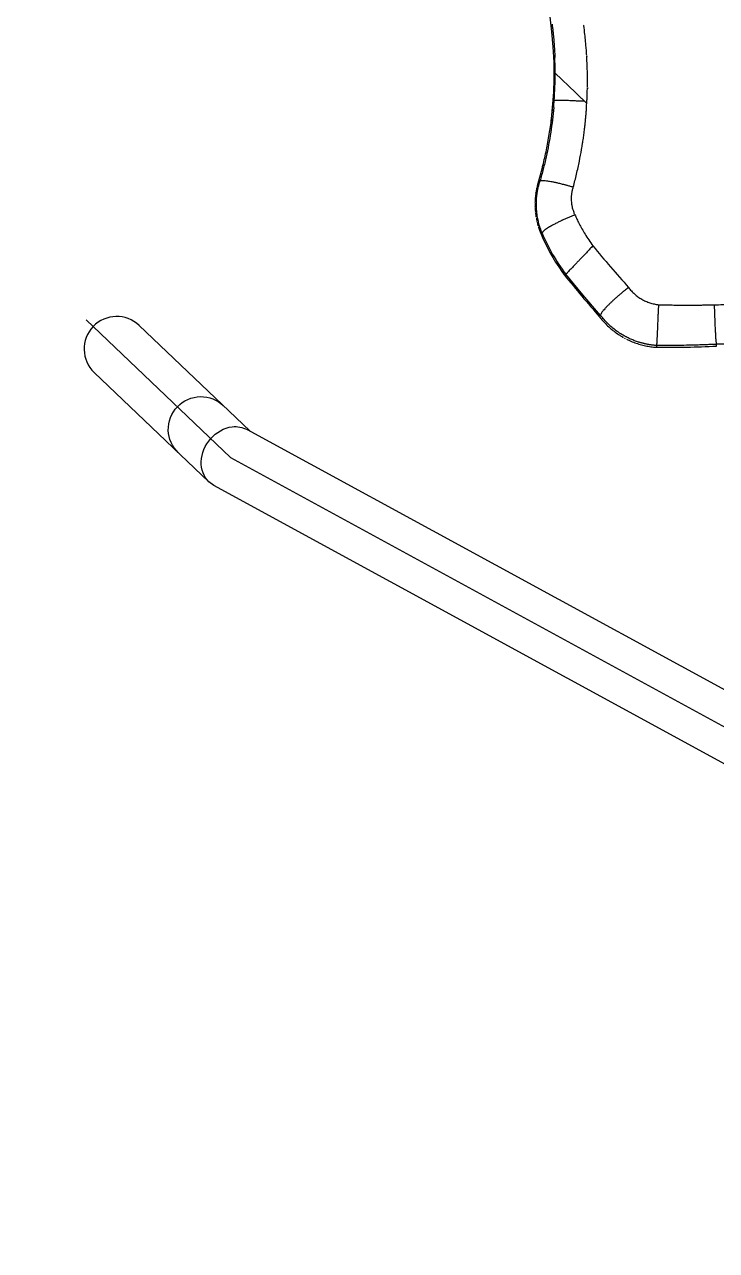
# Model space of a CAD drawing. Header units: millimetres. Extents: x 1145859089 to 1147511753, y -1047484727 to -1047247487.
# Drawn here: x 1145999685 to 1146000046, y -1047436834 to -1047436193 of the extents above; entities that cross this region are included whole.
import ezdxf
from ezdxf.xclip import XClip

# ---------------------------------------------------------------- set-up
doc = ezdxf.new("R2010")
doc.units = ezdxf.units.MM
doc.header["$LTSCALE"] = 100
doc.header["$MEASUREMENT"] = 0
doc.header["$XCLIPFRAME"] = 2
doc.linetypes.add('단지배치도$0$CENTER', pattern=[31, 30, -0.5, 0, -0.5])
doc.layers.get('0').update_dxf_attribs({"linetype": 'CONTINUOUS'})
doc.layers.add('XREF', color=135, linetype='CONTINUOUS')
doc.layers.add('단지배치도$0$W240910', color=135, linetype='CONTINUOUS')

# ---------------------------------------------------------------- blocks, each defined once
blk = doc.blocks.new('단지배치도$0$zw$9902')
at = {"layer": '단지배치도$0$W240910', "linetype": 'ByBlock', "ltscale": 20}
for p, q in [((61819.05, -64827.8), (61818.04, -64819.93)), ((61819.74, -64835.7), (61819.05, -64827.8)), ((61820.13, -64843.62), (61819.74, -64835.7)), ((61820.2, -64851.55), (61820.13, -64843.62)), ((61820.72, -64849.48), (61820.71, -64849.47)), ((61820.72, -64849.48), (61831.25, -64859.52)), ((61819.4, -64867.39), (61819.96, -64859.48)), ((61832.03, -64860.26), (61831.26, -64859.53)), ((61835.96, -64864.01), (61837.23, -64865.22)), ((61818.54, -64875.27), (61819.4, -64867.39)), ((61837.22, -64865.25), (61837.23, -64865.22)), ((61812.17, -64905.61), (61814.08, -64898.61)), ((61811.66, -64907.33), (61812.17, -64905.61)), ((61812.78, -64905.8), (61812.17, -64905.61)), ((61812.78, -64905.8), (61812.79, -64905.8)), ((61824.36, -64926.31), (61824.35, -64926.31)), ((61812.57, -64931.4), (61814.13, -64935.25)), ((61813.92, -64932.93), (61813.26, -64933.2)), ((61814.13, -64935.25), (61815.35, -64937.91)), ((61815.35, -64937.91), (61816.64, -64940.53)), ((61816.64, -64940.53), (61818.01, -64943.12)), ((61840.43, -64939.6), (61840.4, -64939.63)), ((61818.01, -64943.12), (61819.46, -64945.66)), ((61819.46, -64945.66), (61820.97, -64948.16)), ((61820.97, -64948.16), (61822.56, -64950.61)), ((61822.56, -64950.61), (61824.23, -64953.02)), ((61824.23, -64953.02), (61825.57, -64954.86)), ((61826.2, -64954.37), (61825.57, -64954.86)), ((61826.2, -64954.37), (61826.21, -64954.37)), ((61826.21, -64954.37), (61826.22, -64954.38)), ((61826.22, -64954.38), (61826.23, -64954.39)), ((61826.23, -64954.39), (61826.24, -64954.4)), ((61826.24, -64954.4), (61826.26, -64954.42)), ((61826.26, -64954.42), (61826.28, -64954.44)), ((61826.27, -64954.45), (61826.28, -64954.44)), ((61835.23, -64965.23), (61826.27, -64954.45)), ((61844.45, -64975.97), (61835.23, -64965.23)), ((61844.45, -64975.97), (61843.74, -64976.54)), ((61844.45, -64975.97), (61844.45, -64975.96)), ((61603.59, -64981.19), (61661.35, -65036.27)), ((61873.61, -64991.64), (61873.57, -64992.6)), ((61889.09, -64992.51), (61889.24, -64992.51)), ((61889.24, -64992.51), (61889.39, -64992.51)), ((61904.89, -64992.02), (61904.86, -64991.05)), ((61580.13, -65005.8), (61640, -65062.89)), ((61659.97, -65035.51), (61977.61, -65208.95)), ((61642.49, -65064.71), (61640, -65062.89)), ((61961.3, -65238.79), (61642.49, -65064.71))]:
    blk.add_line(p, q, dxfattribs=at)
at = {"layer": '단지배치도$0$W240910', "linetype": '단지배치도$0$CENTER'}
for p, q in [((61575.93, -64978.32), (61651.24, -65050.12)), ((61651.24, -65050.12), (61969.47, -65223.88))]:
    blk.add_line(p, q, dxfattribs=at)
at = {"layer": '단지배치도$0$W240910'}
for centre, radius, start, end in [((56819.18, -60798.97), 5249.43, 201.4083, 356.71209), ((56819.18, -60798.97), 5399.43, 202.10162, 356.71209), ((57394.29, -57699.4), 11431.38, 251.62775, 321.418131), ((57394.29, -57699.4), 11931.38, 251.62775, 321.418131)]:
    blk.add_arc(centre, radius, start, end, dxfattribs=at)
at = {"layer": '단지배치도$0$W240910', "linetype": 'ByBlock', "ltscale": 20}
for centre, radius, start, end in [((61616.02, -64849.52), 204.69, 0.01358, 2.32292), ((61801.22, -64842.56), 36.03, 3.07888, 3.74664), ((61620.1, -64849.72), 200.61, 356.02079, 0.07276), ((61617.68, -64849.55), 203.03, 354.99422, 356.01881), ((61850.81, -64918.02), 40.59, 167.89759, 168.4535), ((61850.42, -64917.93), 40.19, 164.70245, 167.90393), ((61850.3, -64917.92), 40.07, 175.48339, 178.30685), ((61850.24, -64917.92), 40.01, 174.80582, 175.48287), ((61850.13, -64917.9), 39.9, 171.96609, 174.80759), ((61850.18, -64917.91), 39.95, 171.32676, 171.96585), ((61850.51, -64917.96), 40.28, 168.45051, 171.32371), ((61850.32, -64917.92), 40.09, 179.10199, 181.86202), ((61850.34, -64917.92), 40.11, 178.30652, 179.10233), ((61850.25, -64917.92), 40.02, 181.86255, 182.26325), ((61850.21, -64917.93), 39.98, 182.26331, 182.73648), ((61850.29, -64917.92), 40.06, 182.73718, 185.5244), ((61850.33, -64917.92), 40.1, 185.5239, 186.2815), ((61850.31, -64917.92), 40.08, 186.28125, 189.07905), ((61850.25, -64917.93), 40.02, 189.07957, 189.77454), ((61850.13, -64917.95), 39.9, 189.77279, 192.59863), ((61850.19, -64917.94), 39.96, 192.59886, 193.24915), ((61850.5, -64917.86), 40.28, 193.25208, 196.11764), ((61850.79, -64917.78), 40.58, 196.11476, 196.67602), ((61850.58, -64917.85), 40.35, 196.6733, 199.62679), ((61905.48, -64894.69), 99.23, 202.66801, 209.82755), ((61905.6, -64894.66), 99.34, 209.80742, 216.94583), ((61905.08, -64895.42), 99.28, 215.2465, 215.53169), ((61904.53, -64895.82), 98.59, 216.58617, 216.78664), ((62527.73, -64384.83), 904.42, 219.07087, 219.97272), ((62527.73, -64384.83), 904.42, 219.97276, 220.86315), ((61591.86, -64993.5), 17, 46.3647, 226.3647), ((61873.72, -64953.82), 37.62, 217.16005, 217.29811), ((61876.31, -64951.79), 40.9, 240.07747, 241.70759), ((61876.28, -64951.84), 40.85, 241.70794, 243.22263), ((61876.05, -64954.86), 37.82, 266.12066, 266.24514), ((61877.86, -64383.55), 609.06, 269.59655, 271.05596), ((61877.86, -64383.55), 609.06, 271.08419, 272.54388)]:
    blk.add_arc(centre, radius, start, end, dxfattribs=at)
for points, start_tangent, end_tangent in [([(61819.09, -64823.88), (61819.22, -64824.91), (61819.34, -64825.96), (61819.47, -64827.04), (61819.59, -64828.15), (61819.7, -64829.28), (61819.85, -64830.83), (61820.01, -64832.54), (61820.12, -64833.94), (61820.19, -64834.92), (61820.24, -64835.65), (61820.28, -64836.14), (61820.31, -64836.67), (61820.35, -64837.29), (61820.38, -64837.9), (61820.42, -64838.51), (61820.55, -64841.23)], (0.126926, -0.991912), (0.040534, -0.999178)), ([(61835.64, -64824.5), (61835.58, -64824.05)], (-0.138364, 0.990381), (0.990746, 0.135727)), ([(61836.69, -64833.78), (61836.54, -64832.21), (61836.49, -64831.71), (61836.39, -64830.71), (61836.22, -64829.16), (61835.64, -64824.5)], (-0.085917, 0.996302), (-0.138364, 0.990381)), ([(61837.17, -64840.2), (61836.91, -64836.43), (61836.69, -64833.78)], (-0.065503, 0.997852), (-0.085917, 0.996302)), ([(61837.53, -64849.29), (61837.42, -64845.39), (61837.2, -64840.62)], (-0.023133, 0.999732), (-0.053869, 0.998548)), ([(61814.02, -64898.83), (61814.33, -64897.59), (61816.16, -64889.49), (61817.65, -64881.33), (61818.81, -64873.1), (61819.62, -64864.84), (61820.08, -64856.55), (61820.2, -64851.55)], (0.246704, 0.969091), (0.000406, 1)), ([(61837.55, -64856.62), (61837.57, -64853.24), (61837.53, -64849.29)], (0.004043, 0.999992), (-0.023133, 0.999732)), ([(61837.23, -64865.22), (61837.25, -64864.76), (61837.31, -64863.54), (61837.41, -64861.41), (61837.52, -64857.64)], (0.050062, 0.998746), (0.027184, 0.99963)), ([(61837.52, -64857.64), (61837.54, -64856.96), (61837.53, -64856.62)], (0.027184, 0.99963), (-0.046644, 0.998912)), ([(61820.22, -64863.64), (61821.04, -64863.5), (61821.96, -64863.47), (61823.22, -64863.46), (61824.82, -64863.48), (61826.7, -64863.54), (61828.81, -64863.62), (61831.08, -64863.73)], (0.908071, 0.418816), (0.998681, -0.051346)), ([(61831.08, -64863.73), (61833.52, -64863.87), (61835.96, -64864.01)], (0.998681, -0.051346), (0.956943, -0.290277)), ([(61832.02, -64860.26), (61833.47, -64861.64), (61834.55, -64862.67), (61835.28, -64863.36), (61835.96, -64864.01)], (0.66094, -0.750439), (0.723854, -0.689953)), ([(61819.94, -64867.26), (61819.26, -64873.78), (61818.38, -64880.28), (61817.28, -64886.73), (61815.98, -64893.15), (61814.48, -64899.5), (61812.78, -64905.8)], (-0.087137, -0.996196), (-0.275962, -0.961169)), ([(61835.42, -64883.4), (61835.59, -64882.15), (61835.78, -64880.74), (61835.98, -64879.16), (61836.19, -64877.42), (61836.4, -64875.49), (61836.57, -64873.76), (61836.67, -64872.71), (61836.74, -64871.89), (61836.8, -64871.29), (61836.83, -64870.91), (61836.88, -64870.24), (61836.91, -64869.86), (61836.98, -64868.99), (61837.05, -64867.97)], (0.128794, 0.991671), (0.154569, 0.987982)), ([(61837.05, -64867.97), (61837.14, -64866.61), (61837.22, -64865.25)], (0.154569, 0.987982), (0.202333, 0.979317)), ([(61830.15, -64908.91), (61831.87, -64902.15), (61833.36, -64895.33), (61834.49, -64889.26), (61834.75, -64887.71), (61834.88, -64886.91), (61835.02, -64886.05), (61835.2, -64884.89), (61835.42, -64883.4)], (0.247884, 0.96879), (0.128794, 0.991671)), ([(61810.94, -64919.48), (61810.91, -64917.42), (61810.97, -64915.58), (61811.09, -64913.96), (61811.26, -64912.57), (61811.55, -64910.74), (61811.91, -64909), (61812.32, -64907.35), (61812.79, -64905.8)], (-0.038313, 0.999266), (0.307217, 0.95164)), ([(61812.79, -64905.8), (61813.11, -64905.59), (61813.78, -64905.49), (61814.79, -64905.49), (61816.14, -64905.61), (61817.22, -64905.76), (61818.39, -64905.95), (61819.49, -64906.16), (61820.24, -64906.31), (61821.07, -64906.49), (61821.97, -64906.69), (61822.94, -64906.92), (61824.01, -64907.19)], (0.551637, 0.834085), (0.937533, -0.347898)), ([(61824.01, -64907.19), (61824.77, -64907.38), (61825.45, -64907.56), (61826.04, -64907.72), (61826.55, -64907.86), (61827, -64907.98), (61828.59, -64908.44), (61830.15, -64908.91)], (0.937533, -0.347898), (0.878548, -0.477654)), ([(61831.02, -64923.4), (61830.85, -64922.99), (61830.56, -64922.26), (61830.2, -64921.21), (61829.82, -64919.84), (61829.68, -64919.2), (61829.56, -64918.56), (61829.28, -64916.17), (61829.24, -64915.32), (61829.24, -64914.59), (61829.26, -64913.95), (61829.3, -64913.43), (61829.33, -64913.01), (61829.39, -64912.46), (61829.44, -64912.06), (61829.51, -64911.6), (61829.6, -64911.13), (61829.69, -64910.69), (61829.9, -64909.78), (61830.15, -64908.91)], (-0.386541, 0.922272), (0.283109, 0.959088)), ([(61813.92, -64932.93), (61812.91, -64930.23), (61812.04, -64927.2), (61811.83, -64926.31), (61811.73, -64925.85), (61811.62, -64925.28), (61811.49, -64924.6), (61811.28, -64923.21), (61811.08, -64921.5), (61810.94, -64919.48)], (-0.385731, 0.922611), (-0.038313, 0.999266)), ([(61824.36, -64926.31), (61824.09, -64926.44), (61823.43, -64926.75), (61822.7, -64927.1), (61821.9, -64927.5), (61820.97, -64927.97), (61819.94, -64928.51), (61818.85, -64929.11), (61818.49, -64929.31), (61818.14, -64929.51), (61817.8, -64929.71), (61816.63, -64930.42), (61815.75, -64931.01), (61815.05, -64931.53), (61814.38, -64932.12), (61813.92, -64932.93)], (-0.905032, -0.425344), (0.066374, -0.997795)), ([(61831.02, -64923.4), (61829.42, -64924.06), (61827.78, -64924.76), (61826.1, -64925.5), (61824.44, -64926.27), (61824.35, -64926.31)], (-0.926773, -0.375622), (-0.904998, -0.425415)), ([(61831.02, -64923.4), (61832.03, -64925.63), (61833.24, -64928.06), (61834.66, -64930.7), (61836.32, -64933.52), (61838.23, -64936.5), (61840.43, -64939.6)], (0.390878, -0.920443), (0.593799, -0.804614)), ([(61840.4, -64939.63), (61838.87, -64941.24), (61837.38, -64942.8), (61835.96, -64944.29)], (-0.798151, -0.602457), (-0.77081, -0.637065)), ([(61840.4, -64939.63), (61849.62, -64950.57), (61859, -64961.35)], (0.633276, -0.773926), (0.659206, -0.751962)), ([(61835.96, -64944.29), (61834.69, -64945.62), (61833.45, -64946.92), (61832.26, -64948.17), (61831.16, -64949.32), (61830.13, -64950.39), (61829.21, -64951.36), (61828.41, -64952.2), (61827.72, -64952.93), (61827.15, -64953.53), (61826.72, -64953.98), (61826.28, -64954.44)], (-0.77081, -0.637065), (0.192957, -0.981207)), ([(61903.73, -64970.39), (61908.24, -64970.26), (61908.71, -64970.23), (61909.24, -64970.19), (61909.83, -64970.15), (61910.49, -64970.09), (61911.36, -64970), (61912.03, -64969.93), (61912.48, -64969.88), (61912.86, -64969.83), (61913.28, -64969.77), (61913.84, -64969.7), (61914.95, -64969.53), (61917.17, -64969.14), (61921.59, -64968.13), (61922.34, -64967.93), (61923.01, -64967.74), (61923.58, -64967.57), (61924.08, -64967.42), (61924.49, -64967.3), (61925.05, -64967.12), (61925.41, -64967), (61925.99, -64966.81), (61926.57, -64966.61), (61927.14, -64966.41), (61927.71, -64966.2), (61928.28, -64965.99), (61928.85, -64965.77), (61929.97, -64965.32), (61931.08, -64964.85), (61932.19, -64964.36), (61933.28, -64963.85), (61934.46, -64963.28), (61935.5, -64962.75), (61936.51, -64962.2), (61938.04, -64961.34)], (0.999886, 0.015115), (-0.779253, -0.62671)), ([(61856.06, -64963.69), (61855.68, -64964), (61855.3, -64964.32), (61854.57, -64964.93), (61853.24, -64966.08), (61852.53, -64966.7), (61851.85, -64967.31), (61851.19, -64967.91), (61850.57, -64968.49), (61849.41, -64969.59), (61848.39, -64970.6), (61847.72, -64971.29), (61847.11, -64971.93), (61846.56, -64972.54), (61845.85, -64973.37), (61845.29, -64974.09), (61844.98, -64974.54), (61844.73, -64974.94), (61844.56, -64975.28), (61844.45, -64975.96)], (-0.772815, -0.634632), (0.379212, -0.92531)), ([(61859, -64961.35), (61857.91, -64962.2), (61857.05, -64962.89), (61856.43, -64963.39), (61856.07, -64963.68), (61856.06, -64963.69)], (-0.789027, -0.614359), (-0.772815, -0.634632)), ([(61859, -64961.35), (61860.48, -64963.12), (61862.13, -64964.75), (61863.93, -64966.2), (61865.87, -64967.46), (61867.94, -64968.51), (61870.1, -64969.36), (61872.34, -64969.97), (61874.63, -64970.35)], (0.585181, -0.810903), (0.992123, -0.125264)), ([(61874.63, -64970.35), (61874.54, -64972.21), (61874.45, -64974.14), (61874.36, -64976.09), (61874.28, -64978.02), (61874.23, -64979.19), (61874.17, -64980.37), (61874.12, -64981.55), (61874.05, -64983.27), (61873.97, -64984.92), (61873.94, -64985.61), (61873.91, -64986.29), (61873.88, -64986.94), (61873.85, -64987.57), (61873.79, -64988.74), (61873.74, -64989.75), (61873.71, -64990.34), (61873.68, -64990.78), (61873.65, -64991.17), (61873.61, -64991.64)], (-0.042634, -0.999091), (-0.253782, -0.967262)), ([(61874.63, -64970.35), (61878.35, -64970.44), (61881.78, -64970.5), (61884.92, -64970.54), (61887.76, -64970.56), (61888.74, -64970.56), (61890.35, -64970.56), (61892.26, -64970.56), (61893.8, -64970.55), (61895, -64970.54), (61895.85, -64970.53), (61896.37, -64970.52), (61897.22, -64970.51), (61898.52, -64970.49), (61899.82, -64970.47), (61901.12, -64970.45), (61902.43, -64970.42), (61903.73, -64970.39)], (0.999968, -0.008016), (0.999937, 0.011186)), ([(61903.73, -64970.39), (61903.75, -64971.16), (61903.78, -64972.27), (61903.8, -64972.98), (61903.82, -64973.54), (61903.83, -64973.94), (61903.85, -64974.4), (61903.87, -64975.09), (61903.91, -64976.03), (61903.98, -64977.9), (61904.05, -64979.77), (61904.13, -64981.52), (61904.21, -64983.13), (61904.28, -64984.57), (61904.34, -64985.53), (61904.39, -64986.43), (61904.44, -64987.25), (61904.52, -64988.32), (61904.6, -64989.22), (61904.67, -64989.95), (61904.74, -64990.51), (61904.86, -64991.05)], (0.025761, -0.999668), (0.665733, -0.74619)), ([(61843.8, -64976.62), (61845.59, -64978.8), (61847.58, -64980.91), (61849.73, -64982.88), (61852, -64984.69), (61854.41, -64986.34), (61855.9, -64987.24)], (0.605962, -0.795494), (0.866701, -0.498827)), ([(61857.37, -64986.97), (61854.91, -64985.53), (61852.55, -64983.92), (61850.32, -64982.15), (61848.22, -64980.22), (61846.25, -64978.16), (61844.45, -64975.96)], (-0.880982, 0.473149), (-0.605928, 0.79552)), ([(61932.08, -64986.3), (61928.19, -64987.53), (61924.23, -64988.58), (61920.24, -64989.44), (61918.9, -64989.69), (61916.99, -64990.01), (61915.22, -64990.26), (61913.79, -64990.44), (61912.69, -64990.56), (61912.29, -64990.61), (61911.63, -64990.67), (61911.05, -64990.72), (61910.39, -64990.78), (61909.63, -64990.83), (61908.79, -64990.89), (61908.13, -64990.93), (61907.36, -64990.97), (61906.45, -64991.01), (61905.53, -64991.04), (61904.86, -64991.05)], (-0.946435, -0.322896), (-0.999879, -0.015559)), ([(61873.61, -64991.64), (61873.09, -64991.6), (61872.35, -64991.54), (61871.71, -64991.47), (61871.19, -64991.4), (61870.58, -64991.32), (61869.98, -64991.23), (61869.38, -64991.13), (61868.75, -64991.01), (61868.17, -64990.89), (61867.64, -64990.78), (61867.17, -64990.67), (61866.75, -64990.57), (61866.38, -64990.48), (61865.73, -64990.31), (61865.34, -64990.2), (61864.97, -64990.09), (61864.21, -64989.85), (61863.19, -64989.52), (61861.2, -64988.77), (61859.26, -64987.92), (61857.37, -64986.97)], (-0.997761, 0.066887), (-0.880982, 0.473149)), ([(61857.88, -64988.31), (61859.53, -64989.09), (61862.23, -64990.19), (61864.99, -64991.1), (61867.82, -64991.8), (61870.68, -64992.3), (61873.49, -64992.6)], (0.892762, -0.450528), (0.997709, -0.067655)), ([(61889.22, -64991.55), (61884.14, -64991.63), (61881.41, -64991.65), (61879.88, -64991.66), (61877.51, -64991.66), (61873.61, -64991.64)], (-0.999819, -0.019023), (-0.999973, 0.007367)), ([(61904.86, -64991.05), (61904.18, -64991.08), (61903.29, -64991.12), (61902.21, -64991.16), (61900.92, -64991.22), (61899.58, -64991.27), (61898.48, -64991.31), (61897.63, -64991.33), (61896.23, -64991.38), (61894.48, -64991.43), (61892.69, -64991.48), (61890.97, -64991.52), (61889.22, -64991.55)], (-0.998975, -0.045272), (-0.999819, -0.019023)), ([(61623.52, -65023.68), (61635.59, -65018.36), (61647.36, -65022.93)], (0.690066, 0.723747), (0.723747, -0.690066)), ([(61623.9, -65047.54), (61618.78, -65036), (61623.52, -65023.68)], (-0.723747, 0.690066), (0.690066, 0.723747)), ([(61640.92, -65040.28), (61652.11, -65034.1), (61659.94, -65035.56)], (0.661002, 0.750384), (0.887144, -0.461492)), ([(61635.98, -65052.41), (61640.92, -65040.28)], (0.016239, 0.999868), (0.661002, 0.750384)), ([(61640, -65062.89), (61635.98, -65052.41)], (-0.72972, 0.683746), (0.016239, 0.999868))]:
    blk.add_spline(points, degree=3, dxfattribs=dict(at, start_tangent=start_tangent, end_tangent=end_tangent))
blk = doc.blocks.new('단지배치도')
blk.add_blockref('단지배치도$0$zw$9902', (141034.19, 142437.16))

msp = doc.modelspace()

# ---------------------------------------------------------------- block references
at = {"layer": 'XREF'}
ref = msp.add_blockref('단지배치도', (1145797106.633357, -1047513806.462535), dxfattribs=at)
XClip(ref).set_block_clipping_path([(72982.4064819524, 34919.7593965302), (360382.4067475507, 255319.7593436702)])

doc.saveas('drawing.dxf')
